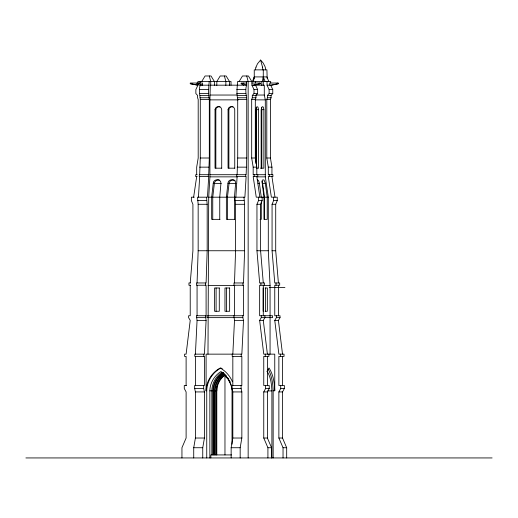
<?xml version="1.0" encoding="UTF-8"?>
<svg xmlns="http://www.w3.org/2000/svg" width="518" height="518" viewBox="0 0 518 518"><rect width="100%" height="100%" fill="white"/><g stroke="black" fill="none" stroke-linecap="round" stroke-linejoin="round"><path stroke-width="0.78" d="M207.99 354.144L208.702 197.19L209.913 176.858L209.913 99.87L210.321 85.179L246.626 85.179L246.626 81.507M197.067 282.964L198.161 250.751L198.161 204.286L197.533 197.19L207.465 197.19L208.702 176.593L199.294 176.593L199.294 174.702L208.702 174.702L209.311 158.003L209.311 99.45C208.042 93.46 208.728 87.587 209.207 81.507M206.552 197.19L207.181 204.286L207.181 250.751L206.093 282.964L196.555 282.964L196.555 285.23L206.093 285.23L206.093 315.747L196.419 315.747L197.067 320.377L195.409 354.144M234.492 282.964L235.58 250.751L235.58 204.286L234.952 197.19M243.972 197.19L244.6 204.286L244.6 250.751L243.512 282.964L233.974 282.964L233.974 285.23L243.512 285.23L243.512 315.747L206.973 315.747L206.973 317.638L242.858 317.638L243.512 320.377L241.848 354.144L206.093 354.144L206.093 390.76L206.74 390.76C206.876 381.313 212.62 372.364 220.94 367.994L222.274 368.835M205.439 315.747L206.093 320.377L204.429 354.144L194.8 354.144L194.8 356.41L204.429 356.41L204.429 385.502L194.664 385.502L194.664 388.519L195.409 391.932L195.409 438.021L193.726 447.733L193.726 457.938M232.828 354.144L234.492 320.377L233.838 315.747M198.446 197.19L199.683 176.593M235.865 197.19L237.102 176.593M206.093 390.76C206.229 381.313 211.966 372.364 220.292 367.994C225.693 371.121 230.063 376.01 232.452 381.792M216.123 454.927L216.123 390.948C216.33 384.9 219.321 377.784 224.831 375.103M199.683 174.702L200.291 158.003L200.291 99.45C199.89 94.664 198.485 89.97 200.188 85.179M237.102 174.702L237.71 158.003L237.71 99.45C236.441 93.46 237.127 87.587 237.607 81.507L262.522 81.507L263.274 76.91L265.158 81.507M209.913 174.715L246.121 174.702L246.73 158.003L246.73 99.45C246.328 94.664 244.923 89.97 246.626 85.179M190.223 282.964L192.916 250.751L192.916 204.286L191.369 200.595L191.369 197.19L194.282 197.19M219.749 219.354L219.749 197.19L220.94 183.255C221.303 178.425 213.235 178.645 213.254 183.255L211.668 197.19L211.668 219.354L220.02 219.354M234.453 219.354L234.453 197.19L235.638 183.255C236.007 178.425 227.939 178.645 227.952 183.255L226.372 197.19L226.372 219.354L234.725 219.354M221.782 168.182L215.028 168.182L215.028 109.68C215.022 105.704 221.71 105.704 221.71 109.68L221.71 168.182M215.844 168.182L215.844 109.68C215.851 107.602 218.136 106.203 220.053 106.721M234.816 168.182L228.056 168.182L228.056 109.68C228.056 105.704 234.738 105.704 234.738 109.68L234.738 168.182M228.878 168.182L228.878 109.68C228.878 107.602 231.164 106.203 233.081 106.721M193.628 197.19L196.685 176.593M253.503 81.507L254.254 76.91L266.919 76.91L268.803 81.507M202.745 457.938L202.745 447.733L204.429 438.021L204.429 391.932L203.684 388.519L203.684 385.502M231.145 457.938L231.145 447.733L232.828 438.021L232.828 391.932L232.083 388.519L232.083 385.502L241.848 385.502L241.848 356.41L232.219 356.41L232.219 354.144M240.171 457.938L240.171 447.733L241.848 438.021L241.848 391.932L241.103 388.519L241.103 385.502M255.983 67.139L257.524 63.72L260.586 60.062L263.125 62.924L264.879 66.252A13.844 12.743 -90 0 1 265.753 69.865M265.3 174.715L253.179 174.702L253.179 167.146L251.677 158.003L251.677 99.45L252.305 97.766L252.305 95.403L254.001 93.557L254.001 89.575L251.929 85.179L251.929 81.507M256.824 174.702L256.824 167.146L255.316 158.003L255.316 99.45L255.95 97.766L255.95 95.403L257.647 93.557L257.647 89.575L255.575 85.179M278.406 282.964L275.712 250.751L275.712 204.286L277.26 200.595L277.26 197.19L271.361 197.19L268.298 176.593L272.908 176.593L272.908 174.702L268.298 174.702L268.298 167.146L266.796 158.003L266.796 99.45L267.424 97.766L267.424 95.403L269.12 93.557L269.12 89.575L267.048 85.179L267.048 81.507M271.944 174.702L271.944 167.146L270.435 158.003L270.435 99.45L271.069 97.766L271.069 95.403L272.766 93.557L272.766 89.575L270.694 85.179M252.395 81.507L254.254 76.91M274.76 390.76C274.456 382.931 273.362 374.708 269.023 367.994L268.201 369.204C271.827 375.757 272.902 383.378 273.154 390.76L274.76 390.76L274.76 354.144L263.753 354.144L259.647 320.377L261.26 317.638L272.572 317.638L272.572 315.747L259.647 315.747L259.647 285.23L264.568 285.23L264.568 282.964L259.647 282.964L256.954 250.751L256.954 204.286L258.495 200.595L258.495 197.19M263.286 282.964L260.593 250.751L260.593 204.286L262.14 200.595L262.14 197.19M282.517 354.144L278.406 320.377L280.024 317.638L280.024 315.747L274.76 315.747L274.76 285.23L279.688 285.23L279.688 282.964L274.76 282.964L272.067 250.751L272.067 204.286L273.614 200.595L273.614 197.19M231.022 85.179L231.022 81.507L197.934 81.507L197.934 85.179L195.862 89.575L195.862 93.557L197.565 95.403L197.565 97.766L198.193 99.45L198.193 158.003L196.685 167.146L196.685 174.702M266.938 371.607L268.201 369.204M267.916 457.938L267.916 447.733L263.753 438.021L263.753 391.932L265.604 388.519L265.604 385.502M271.561 457.938L271.561 447.733L267.398 438.021L267.398 391.932L269.243 388.519L269.243 385.502L263.753 385.502L263.753 356.41L268.913 356.41L268.913 354.144M283.035 457.938L283.035 447.733L278.872 438.021L278.872 391.932L280.717 388.519L280.717 385.502M286.681 457.938L286.681 447.733L282.517 438.021L282.517 391.932L284.363 388.519L284.363 385.502L278.872 385.502L278.872 356.41L284.032 356.41L284.032 354.144L278.872 354.144L274.76 320.377L276.379 317.638L276.379 315.747M267.398 354.144L263.286 320.377L264.905 317.638L264.905 315.747M201.716 81.507L205.083 75.978L211.007 75.978L214.381 81.507L214.381 85.457M239.135 81.507L242.502 75.978L248.426 75.978L251.8 81.507M267.294 371.704C270.713 376.826 271.646 384.46 271.898 390.902L271.898 457.938M224.773 375.149C219.949 378.891 216.893 384.822 216.796 390.948L216.123 390.948M222.034 372.112C217.631 375.11 214.322 379.642 212.781 384.738A21.465 19.898 -90 0 0 211.823 390.857L211.823 454.927M213.513 454.927L213.513 390.889A20.603 19.101 -90 0 1 214.433 385.01C215.935 380.044 219.198 375.641 223.511 372.759L222.837 372.759C218.525 375.641 215.255 380.044 213.759 385.01A20.603 19.101 -90 0 0 212.84 390.889L212.84 454.927M215.158 454.927L215.158 390.915A19.781 18.344 -90 0 1 216.038 385.269C217.418 380.743 220.305 376.677 224.171 373.938L223.498 373.938C219.632 376.677 216.744 380.743 215.365 385.269A19.781 18.344 -90 0 0 214.484 390.915L214.484 454.927M253.088 85.179L260.56 83.689L260.56 83.035L251.929 83.035M254.034 85.179L260.56 83.689M270.908 85.179L278.38 83.689L278.38 83.035L269.748 83.035L269.748 85.179M278.38 83.689L271.853 85.179L267.048 85.179M258.035 183.424L259.376 183.255L261.292 197.19M261.83 181.022L262.632 183.592L265.32 183.255L267.23 197.19L267.23 219.354L263.966 219.354L263.966 197.19L262.114 182.323L262.833 179.74L264.096 180.109L265.32 183.255M263.274 81.507L270.694 81.507L270.694 82.977M246.626 83.035L241.181 83.035L241.181 83.689L243.816 85.179M202.525 85.179L202.525 83.035L190.255 83.035L190.255 83.689L197.721 85.179M197.08 83.035L197.08 83.689L199.424 83.689L202.059 85.179M241.181 83.689L243.525 83.689L246.16 85.179M197.934 85.179L190.255 83.689M209.207 85.179L199.715 85.179L197.08 83.689M251.929 85.179L264.284 85.179L264.284 95.04L265.3 99.87L265.3 176.858L268.298 197.19L268.298 250.751L270.066 285.489L270.066 354.144M199.346 89.575L208.372 89.575M236.771 89.575L245.791 89.575M254.001 89.575L257.647 89.575M269.12 89.575L272.766 89.575M199.346 93.557L208.372 93.557M236.771 93.557L245.791 93.557M254.001 93.557L257.647 93.557M269.12 93.557L272.766 93.557M210.321 95.04L237.147 95.04M255.873 95.04L264.284 95.04M200.039 95.403L209.058 95.403M237.458 95.403L246.477 95.403M252.305 95.403L255.95 95.403M267.424 95.403L271.069 95.403M200.039 97.766L209.058 97.766M237.458 97.766L246.477 97.766M252.305 97.766L255.95 97.766M267.424 97.766L271.069 97.766M200.291 99.45L209.311 99.45M237.71 99.45L246.73 99.45M251.677 99.45L255.316 99.45M266.796 99.45L270.435 99.45M209.913 99.87L238.312 99.87M255.355 99.87L265.3 99.87M215.028 109.68L215.844 109.68M228.056 109.68L228.878 109.68M256.17 107.517L256.565 109.68L258.592 109.68L258.592 168.182L256.565 168.182M261.435 107.517L261.83 109.68L263.856 109.68L263.856 168.182L260.476 168.182M200.291 158.003L209.311 158.003M237.71 158.003L246.73 158.003M251.677 158.003L255.316 158.003M266.796 158.003L270.435 158.003M199.683 167.146L208.702 167.146M237.102 167.146L246.121 167.146M253.179 167.146L256.824 167.146M268.298 167.146L271.944 167.146M197.183 174.702L195.72 174.702L195.72 176.593L197.183 176.593M209.913 176.858L237.522 176.858M256.889 176.858L265.3 176.858M221.251 183.592L213.254 183.255M235.955 183.592L227.952 183.255M208.702 197.19L244.884 197.19L246.121 176.593L236.713 176.593L236.713 174.702M263.966 197.19L256.242 197.19L253.179 176.593L257.789 176.593L257.789 174.702M262.632 183.592L264.556 197.19L268.298 197.19M197.533 200.595L206.552 200.595M234.952 200.595L243.972 200.595M258.495 200.595L262.14 200.595M273.614 200.595L277.26 200.595M198.161 204.286L207.181 204.286M235.58 204.286L244.6 204.286M256.954 204.286L260.593 204.286M272.067 204.286L275.712 204.286M259.984 219.354L261.292 219.354L261.292 201.942M198.161 250.751L207.181 250.751M208.702 250.751L244.6 250.751M256.954 250.751L268.298 250.751M272.067 250.751L275.712 250.751M190.397 282.964L188.94 282.964L188.94 285.23L190.397 285.23M207.99 285.489L234.809 285.489M263.183 285.489L270.066 285.489M269.211 287.464L284.926 287.464M265.138 287.989L267.34 287.989L267.34 311.266L265.138 311.266M196.419 317.638L205.439 317.638M276.379 317.638L280.024 317.638M197.067 320.377L206.093 320.377M234.492 320.377L243.512 320.377M259.647 320.377L263.286 320.377M274.76 320.377L278.406 320.377M186.448 385.502L184.266 385.502L184.266 388.519L186.111 391.932L186.111 438.021L181.947 447.733L181.947 457.938M194.664 388.519L203.684 388.519M232.083 388.519L241.103 388.519M265.604 388.519L269.243 388.519M280.717 388.519L284.363 388.519M209.855 457.938L209.855 390.857L211.823 390.857M212.84 390.889L213.513 390.889M267.722 390.902L271.898 390.902M214.484 390.915L215.158 390.915M195.409 391.932L204.429 391.932M232.828 391.932L241.848 391.932M263.753 391.932L267.398 391.932M278.872 391.932L282.517 391.932M195.409 438.021L204.429 438.021M232.828 438.021L241.848 438.021M263.753 438.021L267.398 438.021M278.872 438.021L282.517 438.021M193.726 447.733L202.745 447.733M231.145 447.733L240.171 447.733M267.916 447.733L271.561 447.733M283.035 447.733L286.681 447.733M231.52 454.927L210.839 454.927L210.839 457.938M25.9 457.938L492.1 457.938M219.412 180.07C217.126 179.468 214.407 181.125 214.335 183.592L212.749 197.19L212.749 219.354M257.291 179.616L258.573 180.691L259.376 183.255M235.036 180.439C232.66 179.073 229.111 180.743 229.04 183.592L227.454 197.19L227.454 219.354M222.837 372.759L226.295 375.725M223.498 373.938L228.173 378.619M224.158 375.103L228.062 379.163L231.203 385.107M227.959 378.205L228.736 379.163M229.254 380.212L230.199 381.876M260.586 60.062L262.535 67.139M246.723 75.978L248.154 81.507L248.154 457.938M224.423 75.978L225.854 81.507L225.854 85.457M209.304 75.978L210.735 81.507L210.735 85.457M231.999 388.053L232.336 390.436M267.171 78.445L266.919 69.865L254.254 69.865L254.254 78.445M271.944 176.593L275 197.19M256.824 176.593L259.887 197.19M263.856 109.68L263.461 107.517L262.853 106.721L262.16 106.721L261.156 109.68L261.156 168.182M258.592 109.68L257.919 107.025L256.889 106.721L255.892 109.68L255.892 163.371M282.517 356.41L282.517 385.502M280.387 354.144L280.387 356.41M278.406 285.23L278.406 315.747M277.434 83.035L277.434 83.689M276.042 282.964L276.042 285.23M273.154 390.76L273.154 457.938M269.263 174.702L269.263 176.593M267.398 356.41L267.398 385.502M265.449 287.989L265.449 311.266M265.268 354.144L265.268 356.41M264.556 197.19L264.556 219.354M263.286 285.23L263.286 315.747M263.274 69.865L263.274 85.457M263.157 287.989L263.157 311.266M261.778 81.507L261.778 85.457M261.83 109.68L261.83 168.182M261.26 315.747L261.26 317.638M260.923 282.964L260.923 285.23M259.615 83.035L259.615 83.689M256.565 109.68L256.565 166.582M255.575 81.507L255.575 82.977M254.144 174.702L254.144 176.593M245.733 174.702L245.733 176.593M243.525 83.035L243.525 83.689M242.994 282.964L242.994 285.23M242.858 315.747L242.858 317.638M241.239 354.144L241.239 356.41M234.492 285.23L234.492 315.747M232.828 356.41L232.828 385.502M232.025 444.204L232.025 390.902C231.63 383.165 227.324 375.822 220.888 371.555C216.097 374.566 212.445 379.318 210.813 384.738A21.465 19.898 -90 0 0 209.855 390.857M229.493 85.457L229.493 81.507L226.126 75.978L220.202 75.978L216.828 81.507L216.828 85.457M226.45 287.989L226.45 311.266M224.967 375.641L224.967 454.927M216.796 386.914L216.796 454.927M216.097 287.989L216.097 311.266M208.314 174.702L208.314 176.593M206.74 390.76L206.74 457.938M205.575 282.964L205.575 285.23M203.82 354.144L203.82 356.41M200.188 81.507L200.188 82.977M199.424 83.035L199.424 83.689M197.067 285.23L197.067 315.747M195.409 356.41L195.409 385.502M190.223 285.23L190.223 315.747L188.61 315.747L188.61 317.638L190.223 320.377L186.111 354.144L184.596 354.144L184.596 356.41L186.111 356.41L186.111 385.502M255.413 69.865A13.746 12.652 -90 0 1 255.983 67.139M262.535 67.139A13.746 5.368 -90 0 1 262.775 69.865M219.289 287.989L214.607 287.989L214.607 311.266L219.289 311.266L219.289 287.989M229.642 287.989L224.967 287.989L224.967 311.266L229.642 311.266L229.642 287.989"/></g></svg>
